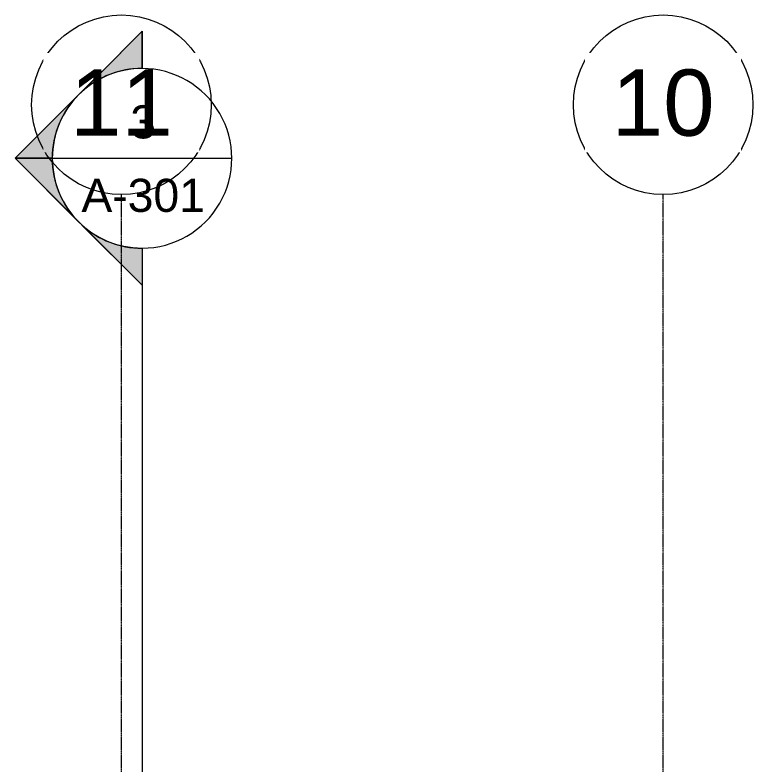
# Model space of a CAD drawing. Header units: inches. Extents: x -27425 to 3657, y -265 to 853.
# Drawn here: x -6892.5 to -6498.1, y 268.9 to 669.8 of the extents above; entities that cross this region are included whole.
import ezdxf

# ---------------------------------------------------------------- set-up
doc = ezdxf.new("R2010")
doc.units = ezdxf.units.IN
doc.header["$MEASUREMENT"] = 0
doc.linetypes.add('Grid Line 1_2_', pattern=[0.8749999999999999, 0.4999999999999999, -0.125, 0.125, -0.125])
for name, color, linetype, lineweight in [('G-ANNO-SYMB', 111, 'Continuous', 9), ('S-GRID', 1, 'Continuous', 9), ('S-GRID-IDEN', 1, 'Continuous', 9)]:
    doc.layers.add(name, color=color, linetype=linetype, lineweight=lineweight)
doc.styles.add('Arial_1', font='arial.ttf', dxfattribs={"height": 35.40718562874248})
doc.styles.add('Arial_2', font='arial.ttf', dxfattribs={"height": 17.70359281437124})

# ---------------------------------------------------------------- blocks, each defined once
blk = doc.blocks.new('Grid - Grid Head - Circle-14747-Section 8')
at = {"layer": 'S-GRID-IDEN'}
blk.add_circle((-22796.39022535241, 621.7647821060497), 48, dxfattribs=at)
blk = doc.blocks.new('Section - Section Head - Filled-1526-Section 8')
at = {"layer": 'G-ANNO-SYMB'}
h = blk.add_hatch(color=256, dxfattribs=at)
edge = h.paths.add_edge_path(flags=0)
edge.add_arc((-25390.89967381899, 593.1570754422742), 48.06247118192713, 89.99999999999989, 132.0783950246226, ccw=False)
edge.add_line((-25390.89967381899, 641.2195466242014), (-25390.89967381899, 661.0393264361825))
edge.add_line((-25390.89967381899, 661.0393264361825), (-25423.10858453226, 628.8304157229086))
h = blk.add_hatch(color=256, dxfattribs=at)
edge = h.paths.add_edge_path(flags=0)
edge.add_line((-25424.84079931594, 627.0982009392283), (-25458.78192481289, 593.1570754422742))
edge.add_line((-25458.78192481289, 593.1570754422742), (-25438.89967381899, 593.157075442274))
edge.add_arc((-25390.89967381899, 593.1570754422735), 48.00000000000296, 135, 179.9999999999995, ccw=False)
h = blk.add_hatch(color=256, dxfattribs=at)
edge = h.paths.add_edge_path(flags=0)
edge.add_arc((-25390.89967381899, 593.157075442274), 47.99999999999977, 180.0000000000001, 224.9999999999984, ccw=False)
edge.add_line((-25438.89967381899, 593.1570754422742), (-25458.78192481289, 593.1570754422743))
edge.add_line((-25458.78192481289, 593.1570754422743), (-25424.84079931594, 559.21594994532))
h = blk.add_hatch(color=256, dxfattribs=at)
edge = h.paths.add_edge_path(flags=0)
edge.add_line((-25423.10858453226, 557.4837351616393), (-25390.89967381899, 525.2748244483652))
edge.add_line((-25390.89967381899, 525.2748244483652), (-25390.89967381899, 545.0946042603463))
edge.add_arc((-25390.89967381899, 593.1570754422737), 48.06247118192778, 227.9216049753765, 270, ccw=False)
for p, q in [((-25458.78192481289, 593.1570754422743), (-25390.89967381899, 661.0393264361825)), ((-25423.10858453226, 628.8304157229086), (-25390.89967381899, 661.0393264361825)), ((-25390.89967381899, 641.157075442274), (-25390.89967381899, 661.0393264361825)), ((-25390.89967381899, 661.0393264361825), (-25390.89967381899, 641.2195466242014)), ((-25458.78192481289, 593.1570754422742), (-25424.84079931594, 627.0982009392283)), ((-25458.78192481289, 593.1570754422743), (-25390.89967381899, 525.2748244483656)), ((-25438.89967381899, 593.157075442274), (-25458.78192481289, 593.1570754422742)), ((-25424.84079931594, 559.21594994532), (-25458.78192481289, 593.1570754422743)), ((-25458.78192481289, 593.1570754422743), (-25438.89967381899, 593.1570754422742)), ((-25390.89967381899, 525.2748244483652), (-25423.10858453226, 557.4837351616393)), ((-25390.89967381899, 545.157075442274), (-25390.89967381899, 525.2748244483656)), ((-25390.89967381899, 545.0946042603463), (-25390.89967381899, 525.2748244483652))]:
    blk.add_line(p, q, dxfattribs=at)
for centre, radius, start, end in [((-25390.89967381899, 593.157075442274), 47.99999999999989, 89.99999999999987, 269.9999999999995), ((-25390.89967381899, 593.1570754422742), 48.06247118192713, 89.99999999999953, 132.0783950246223), ((-25390.89967381899, 593.157075442274), 47.99999999999989, 269.9999999999995, 89.99999999999987), ((-25390.89967381899, 593.1570754422735), 48.00000000000296, 134.9999999999997, 179.9999999999992), ((-25390.89967381899, 593.157075442274), 47.99999999999977, 179.9999999999997, 224.999999999998), ((-25390.89967381899, 593.1570754422737), 48.06247118192778, 227.9216049753762, 269.9999999999996)]:
    blk.add_arc(centre, radius, start, end, dxfattribs=at)

msp = doc.modelspace()

# ---------------------------------------------------------------- linework, layer by layer
at = {"layer": 'G-ANNO-SYMB'}
for p, q in [((-6872.641888272981, 593.1570754422739), (-6776.641888272981, 593.1570754422739)), ((-6824.641888272999, 545.1570754422745), (-6824.641888272999, -54.81696767603199))]:
    msp.add_line(p, q, dxfattribs=at)
at = {"layer": 'S-GRID', "linetype": 'Grid Line 1_2_'}
for p, q in [((-6835.632439806424, -131.9999999999999), (-6835.632439806424, 573.7647821060501)), ((-6546.132439806424, -131.9999999999999), (-6546.132439806424, 573.7647821060501))]:
    msp.add_line(p, q, dxfattribs=at)

# ---------------------------------------------------------------- block references
at = {"layer": 'S-GRID-IDEN'}
for p in [(15960.75778554602, 0), (16250.25778554602, 0)]:
    msp.add_blockref('Grid - Grid Head - Circle-14747-Section 8', p, dxfattribs=at)

# ---------------------------------------------------------------- texts
at = {"layer": 'G-ANNO-SYMB', "insert": (-6824.027148311105, 582.2228362023129), "char_height": 17.70359281437124, "width": 78.62399999999991, "attachment_point": 2, "line_spacing_factor": 0.9385317878468563, "style": 'Arial_2'}
msp.add_mtext('A-301', dxfattribs=at)

# ---------------------------------------------------------------- next in the draw order: texts
at = {"layer": 'S-GRID-IDEN', "char_height": 35.40718562874248, "width": 65.66399999999993, "attachment_point": 2, "line_spacing_factor": 0.9385317878468563, "style": 'Arial_1', "bg_fill": 3, "box_fill_scale": 1.25, "bg_fill_color": 0, "bg_fill_transparency": 0}
for s, insert in [('11', (-6835.641667108478, 640.6385190159152)), ('10', (-6546.141667108478, 640.6385190159152))]:
    msp.add_mtext(s, dxfattribs=dict(at, insert=insert))

# ---------------------------------------------------------------- next in the draw order: block references
at = {"layer": 'G-ANNO-SYMB'}
msp.add_blockref('Section - Section Head - Filled-1526-Section 8', (18566.257785546, 0), dxfattribs=at)

# ---------------------------------------------------------------- next in the draw order: texts
at = {"layer": 'G-ANNO-SYMB', "insert": (-6824.027148311106, 621.4953245809785), "char_height": 17.70359281437124, "width": 16.41599999999998, "attachment_point": 2, "line_spacing_factor": 0.9385317878468563, "style": 'Arial_2'}
msp.add_mtext('3', dxfattribs=at)

doc.saveas('drawing.dxf')
